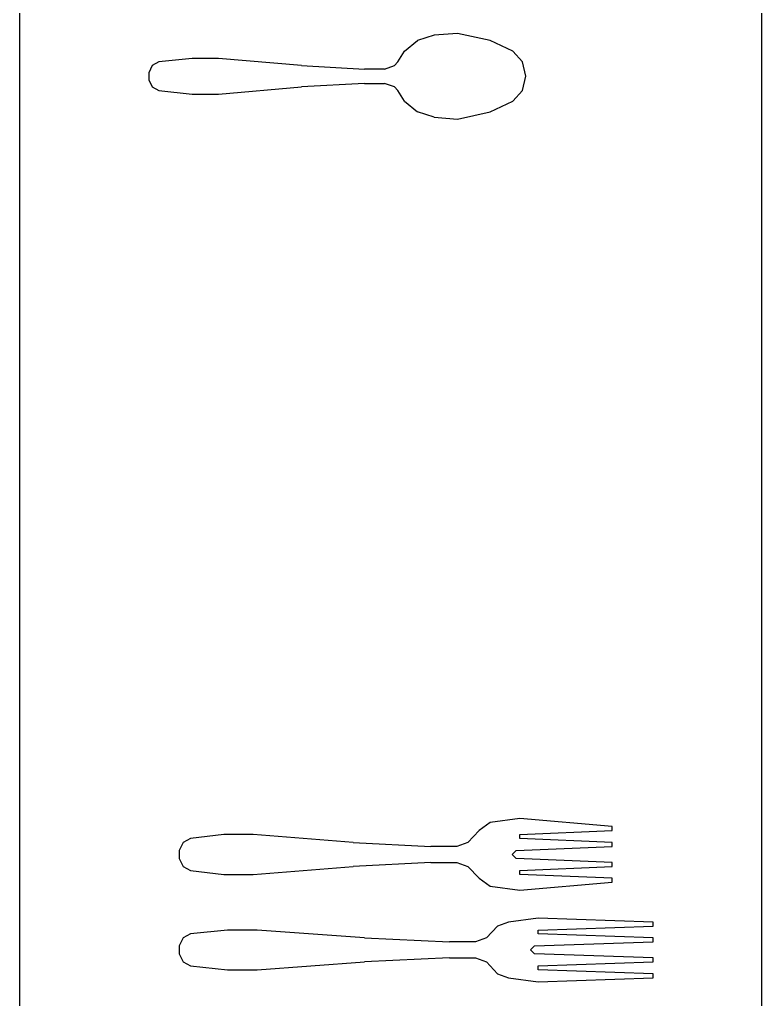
# Model space of a CAD drawing. Header units: metres. Extents: x 244.4 to 340.3, y -4.1 to 64.3.
# Drawn here: x 258.0657 to 258.3904, y 47.7833 to 48.2123 of the extents above; entities that cross this region are included whole.
import ezdxf

# ---------------------------------------------------------------- set-up
doc = ezdxf.new("R2010")
doc.units = ezdxf.units.M
doc.layers.add('Edges', color=7, linetype='Continuous')

# ---------------------------------------------------------------- blocks, each defined once
blk = doc.blocks.new('turjd+')
at = {"layer": 'Edges'}
for p, q in [((537.936, 153.413), (562.416, 153.413)), ((558.365, 151.772), (558.304, 150.035)), ((558.425, 151.772), (558.365, 151.772)), ((558.485, 150.035), (558.425, 151.772)), ((558.605, 151.772), (558.545, 150.035)), ((558.666, 151.772), (558.605, 151.772)), ((558.726, 149.979), (558.666, 151.772)), ((558.907, 151.772), (558.846, 149.979)), ((558.967, 151.772), (558.907, 151.772)), ((559.027, 150.035), (558.967, 151.772)), ((559.148, 151.772), (559.087, 150.035)), ((559.208, 151.772), (559.148, 151.772)), ((559.268, 150.035), (559.208, 151.772)), ((556.919, 151.156), (556.799, 149.755)), ((556.979, 151.156), (556.919, 151.156)), ((557.04, 149.755), (556.979, 151.156)), ((557.16, 151.156), (557.1, 149.755)), ((557.22, 151.156), (557.16, 151.156)), ((557.28, 149.699), (557.22, 151.156)), ((557.461, 151.156), (557.401, 149.699)), ((557.521, 151.156), (557.461, 151.156)), ((557.582, 149.755), (557.521, 151.156)), ((557.702, 151.156), (557.642, 149.755)), ((557.762, 151.156), (557.702, 151.156)), ((557.883, 149.755), (557.762, 151.156)), ((558.304, 150.035), (558.365, 149.587)), ((558.545, 150.035), (558.485, 150.035)), ((558.786, 149.919), (558.726, 149.979)), ((558.846, 149.979), (558.786, 149.919)), ((559.087, 150.035), (559.027, 150.035)), ((559.208, 149.587), (559.268, 150.035)), ((545.56, 149.848), (545.344, 149.798)), ((545.776, 149.798), (545.56, 149.848)), ((545.344, 149.798), (545.182, 149.652)), ((545.776, 149.798), (545.938, 149.652)), ((556.799, 149.755), (556.859, 149.307)), ((557.1, 149.755), (557.04, 149.755)), ((557.341, 149.639), (557.28, 149.699)), ((557.401, 149.699), (557.341, 149.639)), ((557.642, 149.755), (557.582, 149.755)), ((557.822, 149.307), (557.883, 149.755)), ((545.182, 149.652), (545.02, 149.307)), ((546.1, 149.307), (545.938, 149.652)), ((558.365, 149.587), (558.425, 149.419)), ((559.148, 149.419), (559.208, 149.587)), ((558.425, 149.419), (558.605, 149.251)), ((559.148, 149.419), (558.967, 149.251)), ((545.02, 149.307), (544.912, 148.811)), ((546.208, 148.811), (546.1, 149.307)), ((556.859, 149.307), (556.979, 149.139)), ((557.702, 149.139), (557.822, 149.307)), ((558.605, 149.251), (558.666, 149.083)), ((558.907, 149.083), (558.967, 149.251)), ((557.16, 148.971), (556.979, 149.139)), ((557.521, 148.971), (557.702, 149.139)), ((558.666, 149.083), (558.666, 148.691)), ((558.907, 148.691), (558.907, 149.083)), ((557.16, 148.971), (557.22, 148.803)), ((557.461, 148.803), (557.521, 148.971)), ((544.912, 148.811), (544.939, 148.46)), ((546.181, 148.46), (546.208, 148.811)), ((557.22, 148.803), (557.22, 148.411)), ((557.461, 148.411), (557.461, 148.803)), ((558.605, 147.403), (558.666, 148.691)), ((558.907, 148.691), (558.967, 147.403)), ((544.939, 148.46), (545.02, 148.209)), ((546.181, 148.46), (546.1, 148.209)), ((557.16, 147.235), (557.22, 148.411)), ((557.461, 148.411), (557.521, 147.235)), ((545.182, 148.009), (545.02, 148.209)), ((545.938, 148.009), (546.1, 148.209)), ((545.344, 147.909), (545.182, 148.009)), ((545.344, 147.909), (545.398, 147.859)), ((545.776, 147.909), (545.722, 147.859)), ((545.938, 148.009), (545.776, 147.909)), ((545.452, 147.708), (545.398, 147.859)), ((545.722, 147.859), (545.668, 147.708)), ((545.452, 147.708), (545.452, 147.407)), ((545.668, 147.407), (545.668, 147.708)), ((545.398, 146.452), (545.452, 147.407)), ((545.668, 147.407), (545.722, 146.452)), ((558.605, 147.403), (558.485, 145.778)), ((559.087, 145.778), (558.967, 147.403)), ((557.16, 147.235), (557.04, 145.722)), ((557.642, 145.722), (557.521, 147.235)), ((545.398, 146.452), (545.29, 145.197)), ((545.83, 145.197), (545.722, 146.452)), ((557.04, 145.722), (557.04, 145.274)), ((557.642, 145.274), (557.642, 145.722)), ((558.485, 145.778), (558.485, 145.33)), ((559.087, 145.33), (559.087, 145.778)), ((557.04, 145.274), (557.1, 144.77)), ((557.582, 144.77), (557.642, 145.274)), ((558.485, 145.33), (558.545, 144.77)), ((559.027, 144.77), (559.087, 145.33)), ((545.29, 145.197), (545.29, 144.795)), ((545.83, 144.795), (545.83, 145.197)), ((545.29, 144.795), (545.344, 144.293)), ((545.776, 144.293), (545.83, 144.795)), ((557.1, 144.77), (557.16, 144.658)), ((557.16, 144.658), (557.28, 144.602)), ((557.401, 144.602), (557.521, 144.658)), ((557.521, 144.658), (557.582, 144.77)), ((558.545, 144.77), (558.605, 144.658)), ((558.605, 144.658), (558.726, 144.602)), ((558.846, 144.602), (558.967, 144.658)), ((558.967, 144.658), (559.027, 144.77)), ((557.28, 144.602), (557.401, 144.602)), ((558.726, 144.602), (558.846, 144.602)), ((545.344, 144.293), (545.398, 144.193)), ((545.398, 144.193), (545.506, 144.143)), ((545.614, 144.143), (545.722, 144.193)), ((545.722, 144.193), (545.776, 144.293)), ((545.506, 144.143), (545.614, 144.143)), ((512.541, 142.184), (619.503, 142.184))]:
    blk.add_line(p, q, dxfattribs=at)

msp = doc.modelspace()

# ---------------------------------------------------------------- block references
at = {"xscale": 0.02891786500191834, "yscale": 0.02891786500191834, "zscale": 0.02891786500191834, "rotation": 270}
msp.add_blockref('turjd+', (253.95402, 63.9639), dxfattribs=at)

doc.saveas('drawing.dxf')
